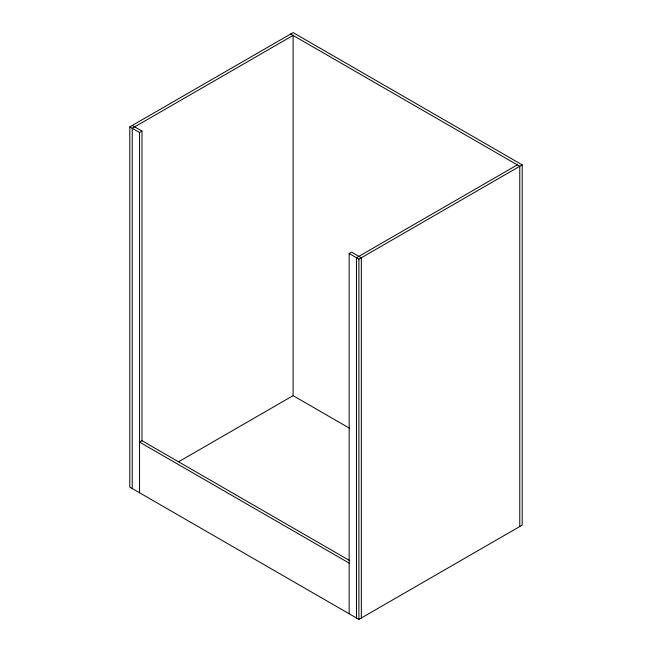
<?xml version="1.0" encoding="UTF-8"?>
<svg xmlns="http://www.w3.org/2000/svg" width="652" height="652" viewBox="0 0 652 652"><rect width="100%" height="100%" fill="white"/><g stroke="black" fill="none" stroke-linecap="round" stroke-linejoin="round"><path stroke-width="0.98" d="M129.797 126.879L293.098 32.6L522.203 164.875L522.203 525.121L358.902 619.4L129.797 487.125L129.797 126.879L139.544 132.511L141.981 131.101L141.981 440.687L349.831 560.687M349.154 613.768L349.154 253.53L351.591 252.12L361.338 257.752L361.338 617.99M517.329 164.875L356.465 257.752L356.465 617.99M349.154 253.53L358.902 259.154L522.203 164.875M141.981 440.687L139.544 442.097L349.154 563.108M178.681 461.714L293.098 395.658L349.374 428.152M290.662 34.01L519.766 166.284L519.766 526.523M132.234 125.477L141.981 131.101M358.902 259.154L358.902 619.4M293.098 395.658L293.098 35.412L132.234 128.289L132.234 488.535M139.544 132.511L139.544 492.757"/></g></svg>
